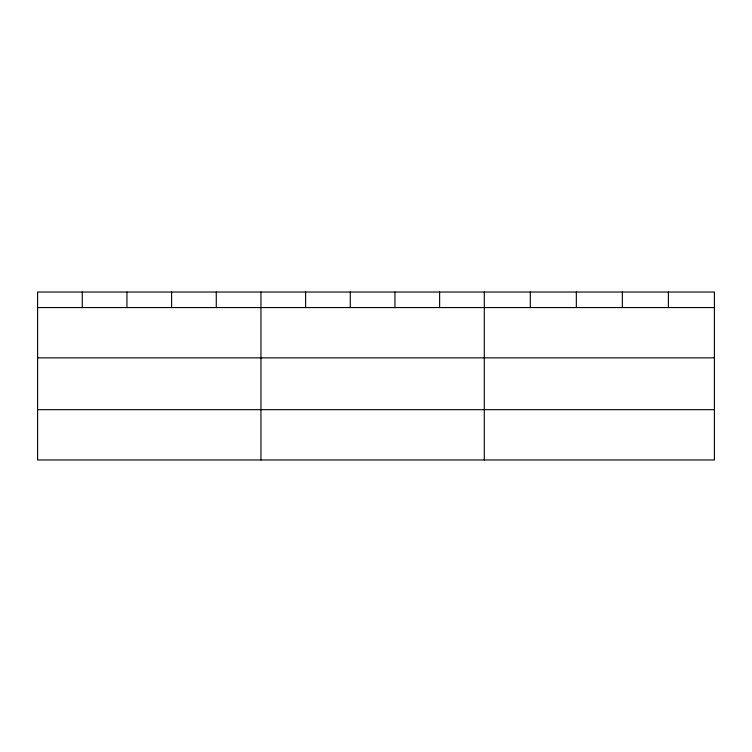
<?xml version="1.0" encoding="UTF-8"?>
<svg xmlns="http://www.w3.org/2000/svg" width="752" height="752" viewBox="0 0 752 752"><rect width="100%" height="100%" fill="white"/><g stroke="black" fill="none" stroke-linecap="round" stroke-linejoin="round"><path stroke-width="1.13" d="M714.4 357.858L714.4 292.03L37.6 292.03L37.6 459.97L714.4 459.97L714.4 357.858L37.6 357.858M37.6 307.559L714.4 307.559M37.6 409.671L714.4 409.671M668.378 292.03L668.378 307.559M622.355 292.03L622.355 307.559M576.333 292.03L576.333 307.559M530.31 292.03L530.31 307.559M484.288 292.03L484.288 459.97M439.619 292.03L439.619 307.559M394.95 292.03L394.95 307.559M350.282 292.03L350.282 307.559M305.613 292.03L305.613 307.559M260.944 292.03L260.944 459.97M216.275 292.03L216.275 307.559M171.606 292.03L171.606 307.559M126.938 292.03L126.938 307.559M82.269 292.03L82.269 307.559"/></g></svg>
